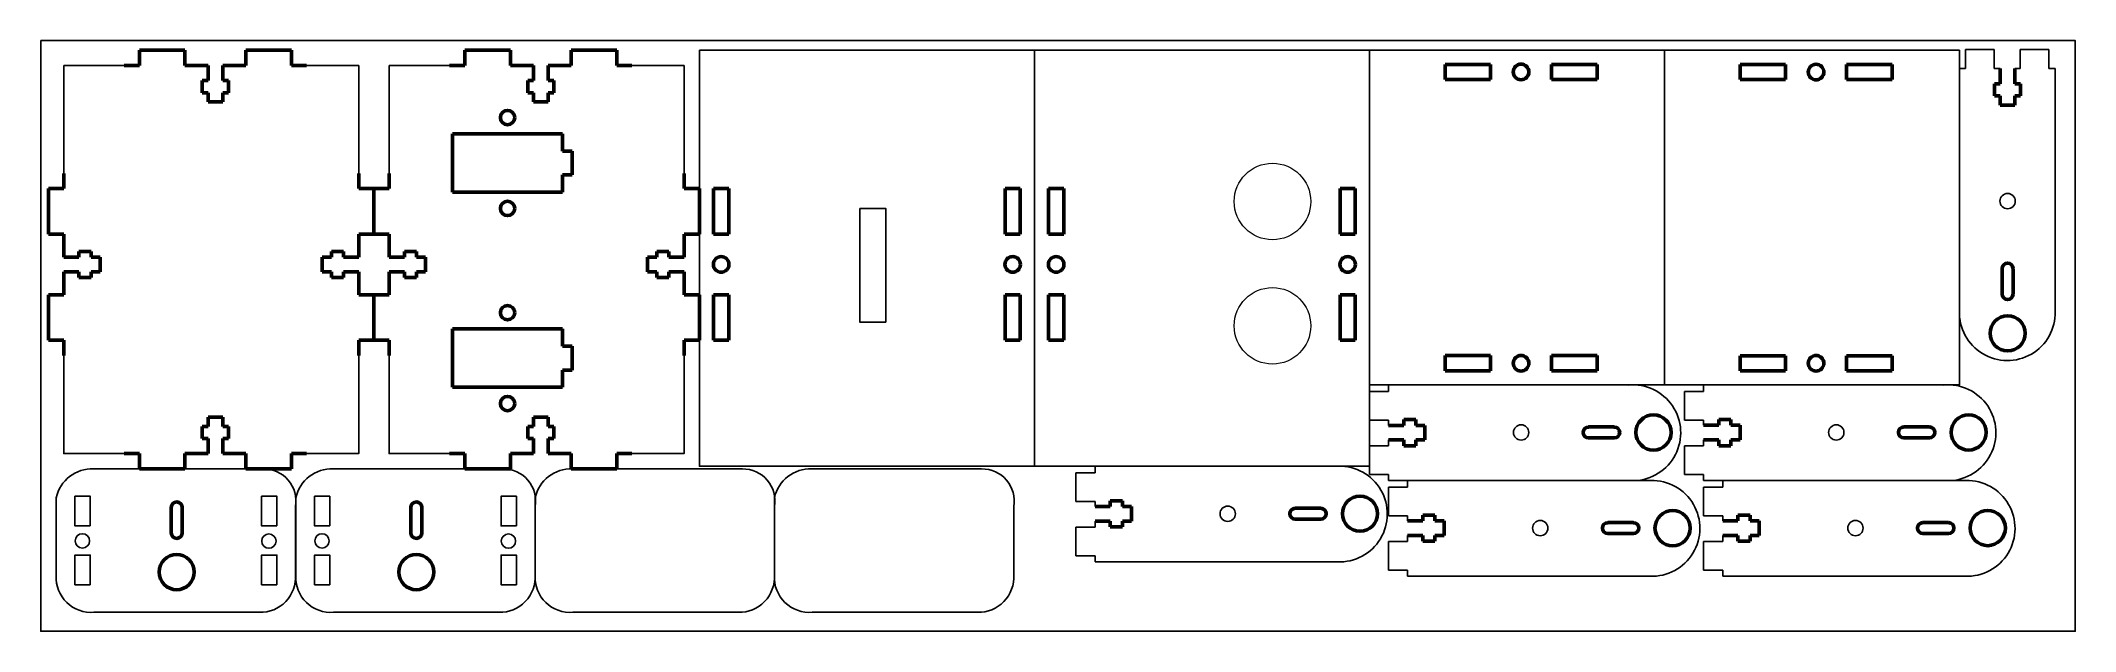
# Model space of a CAD drawing. Header units: millimetres. Extents: x 2630 to 3055, y 1680 to 1803.
import ezdxf

# ---------------------------------------------------------------- set-up
doc = ezdxf.new("R2010")
doc.units = ezdxf.units.MM
doc.layers.add('Visible (ANSI)', color=7, linetype='Continuous', lineweight=50)

msp = doc.modelspace()

# ---------------------------------------------------------------- linework, layer by layer
for p, q in [((3031.71, 1797.54), (3031.71, 1801.54)), ((3031.71, 1801.54), (3037.71, 1801.54)), ((3037.71, 1801.54), (3037.71, 1797.54)), ((3043.1, 1797.54), (3043.1, 1801.54)), ((3043.1, 1801.54), (3049.1, 1801.54)), ((3049.1, 1801.54), (3049.1, 1797.54)), ((3030.43, 1797.54), (3030.43, 1746.23)), ((3031.71, 1797.54), (3030.43, 1797.54)), ((3037.71, 1797.54), (3038.95, 1797.54)), ((3043.1, 1797.54), (3042, 1797.54)), ((3049.1, 1797.54), (3050.43, 1797.54)), ((3050.43, 1747.41), (3050.43, 1797.54)), ((2961.28, 1731.37), (2911.15, 1731.37)), ((2911.15, 1730.03), (2911.15, 1731.37)), ((3027.13, 1731.37), (2977, 1731.37)), ((2977, 1730.03), (2977, 1731.37)), ((2907.15, 1724.03), (2907.15, 1730.03)), ((2907.15, 1730.03), (2911.15, 1730.03)), ((2973, 1724.03), (2973, 1730.03)), ((2973, 1730.03), (2977, 1730.03)), ((2911.15, 1724.03), (2907.15, 1724.03)), ((2911.15, 1724.03), (2911.15, 1722.93)), ((2977, 1724.03), (2973, 1724.03)), ((2977, 1724.03), (2977, 1722.94)), ((2907.15, 1712.65), (2907.15, 1718.65)), ((2907.15, 1718.65), (2911.15, 1718.65)), ((2911.15, 1718.65), (2911.15, 1719.89)), ((2973, 1712.65), (2973, 1718.65)), ((2973, 1718.65), (2977, 1718.65)), ((2977, 1718.65), (2977, 1719.89)), ((2676.07, 1713.83), (2639.97, 1713.83)), ((2726.14, 1713.83), (2690.04, 1713.83)), ((2776.14, 1713.83), (2740.04, 1713.83)), ((2826.14, 1713.83), (2790.04, 1713.83)), ((2899.97, 1714.37), (2849.84, 1714.37)), ((2849.84, 1713.03), (2849.84, 1714.37)), ((2845.84, 1707.03), (2845.84, 1713.03)), ((2845.84, 1713.03), (2849.84, 1713.03)), ((2911.15, 1712.65), (2907.15, 1712.65)), ((2911.15, 1712.65), (2911.15, 1711.37)), ((2911.15, 1711.37), (2962.45, 1711.37)), ((2911.15, 1704.03), (2911.15, 1710.03)), ((2911.15, 1710.03), (2915.15, 1710.03)), ((2965.28, 1711.37), (2915.15, 1711.37)), ((2915.15, 1710.03), (2915.15, 1711.37)), ((2977, 1712.65), (2973, 1712.65)), ((2977, 1712.65), (2977, 1711.37)), ((2977, 1711.37), (3028.3, 1711.37)), ((2977, 1704.03), (2977, 1710.03)), ((2977, 1710.03), (2981, 1710.03)), ((3031.13, 1711.37), (2981, 1711.37)), ((2981, 1710.03), (2981, 1711.37)), ((2632.77, 1707.78), (2632.77, 1691.51)), ((2682.77, 1691.65), (2682.77, 1705.96)), ((2682.84, 1707.78), (2682.84, 1691.51)), ((2732.84, 1707.78), (2732.84, 1691.51)), ((2732.84, 1691.65), (2732.84, 1705.96)), ((2782.84, 1707.78), (2782.84, 1691.51)), ((2782.84, 1691.65), (2782.84, 1705.96)), ((2832.84, 1691.65), (2832.84, 1705.96)), ((2849.84, 1707.03), (2845.84, 1707.03)), ((2849.84, 1707.03), (2849.84, 1705.94)), ((2845.84, 1695.65), (2845.84, 1701.65)), ((2845.84, 1701.65), (2849.84, 1701.65)), ((2849.84, 1701.65), (2849.84, 1702.89)), ((2915.15, 1704.03), (2911.15, 1704.03)), ((2915.15, 1704.03), (2915.15, 1702.93)), ((2981, 1704.03), (2977, 1704.03)), ((2981, 1704.03), (2981, 1702.94)), ((2911.15, 1692.65), (2911.15, 1698.65)), ((2911.15, 1698.65), (2915.15, 1698.65)), ((2915.15, 1698.65), (2915.15, 1699.89)), ((2977, 1692.65), (2977, 1698.65)), ((2977, 1698.65), (2981, 1698.65)), ((2981, 1698.65), (2981, 1699.89)), ((2849.84, 1695.65), (2845.84, 1695.65)), ((2849.84, 1695.65), (2849.84, 1694.37)), ((2849.84, 1694.37), (2901.14, 1694.37)), ((2915.15, 1692.65), (2911.15, 1692.65)), ((2915.15, 1692.65), (2915.15, 1691.37)), ((2981, 1692.65), (2977, 1692.65)), ((2981, 1692.65), (2981, 1691.37)), ((2915.15, 1691.37), (2966.45, 1691.37)), ((2981, 1691.37), (3032.3, 1691.37)), ((2640.66, 1683.83), (2675.23, 1683.83)), ((2690.72, 1683.83), (2725.3, 1683.83)), ((2740.72, 1683.83), (2775.3, 1683.83)), ((2790.72, 1683.83), (2825.3, 1683.83))]:
    msp.add_line(p, q)
at = {"color": 1}
msp.add_lwpolyline([(2629.53, 1803.38), (3054.65, 1803.38), (3054.65, 1679.86), (2629.53, 1679.86)], close=True, dxfattribs=at)
for points in [[(2767.15, 1801.37), (2837.15, 1801.37), (2837.15, 1714.37), (2767.15, 1714.37)], [(2837.15, 1801.37), (2907.15, 1801.37), (2907.15, 1714.37), (2837.15, 1714.37)], [(2968.79, 1731.37), (2968.79, 1801.37), (2907.15, 1801.37), (2907.15, 1731.37)], [(3030.43, 1801.37), (3030.43, 1731.37), (2968.79, 1731.37), (2968.79, 1801.37)], [(2800.68, 1768.31), (2806.1, 1768.31), (2806.1, 1744.51), (2800.68, 1744.51)], [(2639.87, 1701.89), (2639.87, 1708.09), (2636.67, 1708.09), (2636.67, 1701.89)], [(2678.87, 1701.9), (2678.87, 1708.1), (2675.67, 1708.1), (2675.67, 1701.9)], [(2689.94, 1701.89), (2689.94, 1708.09), (2686.74, 1708.09), (2686.74, 1701.89)], [(2728.94, 1701.9), (2728.94, 1708.1), (2725.74, 1708.1), (2725.74, 1701.9)], [(2639.87, 1689.6), (2639.87, 1695.8), (2636.67, 1695.8), (2636.67, 1689.6)], [(2678.87, 1689.61), (2678.87, 1695.81), (2675.67, 1695.81), (2675.67, 1689.61)], [(2689.94, 1689.6), (2689.94, 1695.8), (2686.74, 1695.8), (2686.74, 1689.6)], [(2728.94, 1689.61), (2728.94, 1695.81), (2725.74, 1695.81), (2725.74, 1689.61)]]:
    msp.add_lwpolyline(points, close=True)
for points in [[(2634.34, 1798.19), (2650.16, 1798.19)], [(2634.34, 1772.46), (2634.34, 1798.19)], [(2681.91, 1798.19), (2695.98, 1798.19)], [(2695.98, 1798.19), (2695.98, 1772.46)], [(2702.33, 1798.19), (2718.15, 1798.19)], [(2702.33, 1772.46), (2702.33, 1798.19)], [(2749.9, 1798.19), (2763.97, 1798.19)], [(2763.97, 1798.19), (2763.97, 1772.46)], [(2650.16, 1717.01), (2634.34, 1717.01), (2634.34, 1740.71)], [(2695.98, 1740.71), (2695.98, 1717.01), (2681.91, 1717.01)], [(2718.15, 1717.01), (2702.33, 1717.01), (2702.33, 1740.71)], [(2763.97, 1740.71), (2763.97, 1717.01), (2749.9, 1717.01)]]:
    msp.add_lwpolyline(points)
at = {"color": 7, "linetype": 'Continuous', "lineweight": 15}
for centre in [(2886.9, 1769.74), (2886.9, 1743.74)]:
    msp.add_circle(centre, 8, dxfattribs=at)
for centre, radius in [((3040.51, 1769.83), 1.6), ((2938.86, 1721.44), 1.6), ((3004.71, 1721.45), 1.6), ((2877.55, 1704.45), 1.6), ((2942.86, 1701.44), 1.6), ((3008.71, 1701.45), 1.6), ((2638.24, 1698.77), 1.5), ((2677.2, 1698.73), 1.5), ((2688.31, 1698.77), 1.5), ((2727.27, 1698.73), 1.5)]:
    msp.add_circle(centre, radius)
for centre, radius, start, end in [((3040.45, 1746.5), 10.02, 181.5316, 5.1889), ((2962.19, 1721.39), 10.02, 271.5316, 95.1889), ((3028.04, 1721.39), 10.02, 271.5316, 95.1889), ((2640.28, 1706.16), 7.68, 87.7118, 167.7969), ((2676.16, 1707.12), 6.71, 350.0099, 90.7789), ((2690.35, 1706.16), 7.68, 87.7118, 167.7969), ((2726.23, 1707.12), 6.71, 350.0099, 90.7789), ((2740.35, 1706.16), 7.68, 87.7118, 167.7969), ((2776.23, 1707.12), 6.71, 350.0099, 90.7789), ((2790.35, 1706.16), 7.68, 87.7118, 167.7969), ((2826.23, 1707.12), 6.71, 350.0099, 90.7789), ((2900.88, 1704.39), 10.02, 271.5316, 95.1889), ((2966.19, 1701.39), 10.02, 271.5316, 95.1889), ((3032.04, 1701.39), 10.02, 271.5316, 95.1889), ((2640.09, 1691.14), 7.33, 177.1208, 274.3987), ((2675.4, 1691.22), 7.39, 268.7171, 3.3578), ((2690.16, 1691.14), 7.33, 177.1208, 274.3987), ((2725.47, 1691.22), 7.39, 268.7171, 3.3578), ((2740.16, 1691.14), 7.33, 177.1208, 274.3987), ((2775.47, 1691.22), 7.39, 268.7171, 3.3578), ((2790.16, 1691.14), 7.33, 177.1208, 274.3987), ((2825.47, 1691.22), 7.39, 268.7171, 3.3578)]:
    msp.add_arc(centre, radius, start, end)
at = {"layer": 'Visible (ANSI)'}
for p, q in [((2650.16, 1801.37), (2659.68, 1801.37)), ((2650.16, 1798.19), (2650.16, 1801.37)), ((2659.68, 1801.37), (2659.68, 1798.19)), ((2672.38, 1801.37), (2681.91, 1801.37)), ((2672.38, 1798.19), (2672.38, 1801.37)), ((2681.91, 1801.37), (2681.91, 1798.19)), ((2718.15, 1801.37), (2727.67, 1801.37)), ((2718.15, 1798.19), (2718.15, 1801.37)), ((2727.67, 1801.37), (2727.67, 1798.19)), ((2740.37, 1801.37), (2749.9, 1801.37)), ((2740.37, 1798.19), (2740.37, 1801.37)), ((2749.9, 1801.37), (2749.9, 1798.19)), ((2932.49, 1798.42), (2922.97, 1798.42)), ((2922.97, 1798.42), (2922.97, 1795.24)), ((2932.49, 1795.24), (2932.49, 1798.42)), ((2954.72, 1798.42), (2945.19, 1798.42)), ((2945.19, 1798.42), (2945.19, 1795.24)), ((2954.72, 1795.24), (2954.72, 1798.42)), ((2984.61, 1795.22), (2984.61, 1798.4)), ((2984.61, 1798.4), (2994.13, 1798.4)), ((2994.13, 1798.4), (2994.13, 1795.22)), ((3006.83, 1795.22), (3006.83, 1798.4)), ((3006.83, 1798.4), (3016.36, 1798.4)), ((3016.36, 1798.4), (3016.36, 1795.22)), ((2646.98, 1798.19), (2650.16, 1798.19)), ((2659.68, 1798.19), (2664.51, 1798.19)), ((2663.3, 1795.02), (2663.3, 1792.48)), ((2664.51, 1795.02), (2663.3, 1795.02)), ((2664.51, 1798.19), (2664.51, 1795.02)), ((2667.56, 1795.02), (2667.56, 1798.19)), ((2667.56, 1798.19), (2672.38, 1798.19)), ((2668.76, 1795.02), (2667.56, 1795.02)), ((2668.76, 1792.48), (2668.76, 1795.02)), ((2681.91, 1798.19), (2685.08, 1798.19)), ((2714.97, 1798.19), (2718.15, 1798.19)), ((2727.67, 1798.19), (2732.5, 1798.19)), ((2731.29, 1795.02), (2731.29, 1792.48)), ((2732.5, 1795.02), (2731.29, 1795.02)), ((2732.5, 1798.19), (2732.5, 1795.02)), ((2735.55, 1795.02), (2735.55, 1798.19)), ((2735.55, 1798.19), (2740.37, 1798.19)), ((2736.76, 1795.02), (2735.55, 1795.02)), ((2736.76, 1792.48), (2736.76, 1795.02)), ((2749.9, 1798.19), (2753.07, 1798.19)), ((2922.97, 1795.24), (2932.49, 1795.24)), ((2945.19, 1795.24), (2954.72, 1795.24)), ((2994.13, 1795.22), (2984.61, 1795.22)), ((3016.36, 1795.22), (3006.83, 1795.22)), ((3037.75, 1794.36), (3038.95, 1794.36)), ((3037.75, 1791.82), (3037.75, 1794.36)), ((3038.95, 1794.36), (3038.95, 1797.54)), ((3042, 1797.54), (3042, 1794.36)), ((3042, 1794.36), (3043.21, 1794.36)), ((3043.21, 1794.36), (3043.21, 1791.82)), ((2663.3, 1792.48), (2664.51, 1792.48)), ((2664.51, 1792.48), (2664.51, 1790.57)), ((2664.51, 1790.57), (2667.56, 1790.57)), ((2667.56, 1792.48), (2668.76, 1792.48)), ((2667.56, 1790.57), (2667.56, 1792.48)), ((2731.29, 1792.48), (2732.5, 1792.48)), ((2732.5, 1792.48), (2732.5, 1790.57)), ((2732.5, 1790.57), (2735.55, 1790.57)), ((2735.55, 1792.48), (2736.76, 1792.48)), ((2735.55, 1790.57), (2735.55, 1792.48)), ((3038.95, 1791.82), (3037.75, 1791.82)), ((3038.95, 1789.92), (3038.95, 1791.82)), ((3042, 1789.92), (3038.95, 1789.92)), ((3042, 1791.82), (3042, 1789.92)), ((3043.21, 1791.82), (3042, 1791.82)), ((2715.57, 1771.69), (2715.57, 1783.89)), ((2715.57, 1783.89), (2738.57, 1783.89)), ((2738.57, 1783.89), (2738.57, 1780.29)), ((2738.57, 1780.29), (2740.57, 1780.29)), ((2740.57, 1780.29), (2740.57, 1775.29)), ((2634.34, 1772.46), (2634.34, 1775.63)), ((2695.98, 1772.46), (2695.98, 1775.63)), ((2702.33, 1772.46), (2702.33, 1775.63)), ((2740.57, 1775.29), (2738.57, 1775.29)), ((2738.57, 1775.29), (2738.57, 1771.69)), ((2763.97, 1772.46), (2763.97, 1775.63)), ((2631.16, 1762.93), (2631.16, 1772.46)), ((2631.16, 1772.46), (2634.34, 1772.46)), ((2699.16, 1772.46), (2695.98, 1772.46)), ((2699.16, 1762.93), (2699.16, 1772.46)), ((2699.16, 1772.46), (2702.33, 1772.46)), ((2699.16, 1762.93), (2699.16, 1772.46)), ((2738.57, 1771.69), (2715.57, 1771.69)), ((2767.15, 1772.46), (2763.97, 1772.46)), ((2767.15, 1762.93), (2767.15, 1772.46)), ((2770.12, 1772.46), (2773.29, 1772.46)), ((2770.12, 1762.93), (2770.12, 1772.46)), ((2773.29, 1772.46), (2773.29, 1762.93)), ((2831.03, 1772.46), (2834.21, 1772.46)), ((2831.03, 1762.93), (2831.03, 1772.46)), ((2834.21, 1772.46), (2834.21, 1762.93)), ((2840.12, 1772.46), (2843.29, 1772.46)), ((2840.12, 1762.93), (2840.12, 1772.46)), ((2843.29, 1772.46), (2843.29, 1762.93)), ((2901.03, 1772.46), (2904.21, 1772.46)), ((2901.03, 1762.93), (2901.03, 1772.46)), ((2904.21, 1772.46), (2904.21, 1762.93)), ((2634.34, 1762.93), (2631.16, 1762.93)), ((2634.34, 1758.11), (2634.34, 1762.93)), ((2695.98, 1758.11), (2695.98, 1762.93)), ((2695.98, 1762.93), (2699.16, 1762.93)), ((2702.33, 1762.93), (2699.16, 1762.93)), ((2702.33, 1758.11), (2702.33, 1762.93)), ((2763.97, 1758.11), (2763.97, 1762.93)), ((2763.97, 1762.93), (2767.15, 1762.93)), ((2773.29, 1762.93), (2770.12, 1762.93)), ((2834.21, 1762.93), (2831.03, 1762.93)), ((2843.29, 1762.93), (2840.12, 1762.93)), ((2904.21, 1762.93), (2901.03, 1762.93)), ((2637.51, 1758.11), (2634.34, 1758.11)), ((2637.51, 1759.31), (2637.51, 1758.11)), ((2640.05, 1759.31), (2637.51, 1759.31)), ((2640.05, 1758.11), (2640.05, 1759.31)), ((2641.96, 1758.11), (2640.05, 1758.11)), ((2641.96, 1755.06), (2641.96, 1758.11)), ((2688.36, 1755.06), (2688.36, 1758.11)), ((2688.36, 1758.11), (2690.27, 1758.11)), ((2690.27, 1759.31), (2692.81, 1759.31)), ((2690.27, 1758.11), (2690.27, 1759.31)), ((2692.81, 1759.31), (2692.81, 1758.11)), ((2692.81, 1758.11), (2695.98, 1758.11)), ((2705.51, 1758.11), (2702.33, 1758.11)), ((2705.51, 1759.31), (2705.51, 1758.11)), ((2708.05, 1759.31), (2705.51, 1759.31)), ((2708.05, 1758.11), (2708.05, 1759.31)), ((2709.95, 1758.11), (2708.05, 1758.11)), ((2709.95, 1755.06), (2709.95, 1758.11)), ((2756.35, 1755.06), (2756.35, 1758.11)), ((2756.35, 1758.11), (2758.26, 1758.11)), ((2758.26, 1759.31), (2760.8, 1759.31)), ((2758.26, 1758.11), (2758.26, 1759.31)), ((2760.8, 1759.31), (2760.8, 1758.11)), ((2760.8, 1758.11), (2763.97, 1758.11)), ((2634.34, 1755.06), (2637.51, 1755.06)), ((2634.34, 1750.23), (2634.34, 1755.06)), ((2637.51, 1755.06), (2637.51, 1753.85)), ((2637.51, 1753.85), (2640.05, 1753.85)), ((2640.05, 1755.06), (2641.96, 1755.06)), ((2640.05, 1753.85), (2640.05, 1755.06)), ((2690.27, 1755.06), (2688.36, 1755.06)), ((2690.27, 1753.85), (2690.27, 1755.06)), ((2692.81, 1753.85), (2690.27, 1753.85)), ((2692.81, 1755.06), (2692.81, 1753.85)), ((2695.98, 1755.06), (2692.81, 1755.06)), ((2695.98, 1750.23), (2695.98, 1755.06)), ((2702.33, 1755.06), (2705.51, 1755.06)), ((2702.33, 1750.23), (2702.33, 1755.06)), ((2705.51, 1755.06), (2705.51, 1753.85)), ((2705.51, 1753.85), (2708.05, 1753.85)), ((2708.05, 1755.06), (2709.95, 1755.06)), ((2708.05, 1753.85), (2708.05, 1755.06)), ((2758.26, 1755.06), (2756.35, 1755.06)), ((2758.26, 1753.85), (2758.26, 1755.06)), ((2760.8, 1753.85), (2758.26, 1753.85)), ((2760.8, 1755.06), (2760.8, 1753.85)), ((2763.97, 1755.06), (2760.8, 1755.06)), ((2763.97, 1750.23), (2763.97, 1755.06)), ((3039.37, 1750.38), (3039.37, 1755.72)), ((3041.65, 1755.72), (3041.65, 1750.38)), ((2631.16, 1740.71), (2631.16, 1750.23)), ((2631.16, 1750.23), (2634.34, 1750.23)), ((2699.16, 1750.23), (2695.98, 1750.23)), ((2699.16, 1740.71), (2699.16, 1750.23)), ((2699.16, 1750.23), (2702.33, 1750.23)), ((2699.16, 1740.71), (2699.16, 1750.23)), ((2767.15, 1750.23), (2763.97, 1750.23)), ((2767.15, 1740.71), (2767.15, 1750.23)), ((2770.12, 1750.23), (2773.29, 1750.23)), ((2770.12, 1740.71), (2770.12, 1750.23)), ((2773.29, 1750.23), (2773.29, 1740.71)), ((2831.03, 1750.23), (2834.21, 1750.23)), ((2831.03, 1740.71), (2831.03, 1750.23)), ((2834.21, 1750.23), (2834.21, 1740.71)), ((2840.12, 1750.23), (2843.29, 1750.23)), ((2840.12, 1740.71), (2840.12, 1750.23)), ((2843.29, 1750.23), (2843.29, 1740.71)), ((2901.03, 1750.23), (2904.21, 1750.23)), ((2901.03, 1740.71), (2901.03, 1750.23)), ((2904.21, 1750.23), (2904.21, 1740.71)), ((2715.57, 1730.89), (2715.57, 1743.09)), ((2715.57, 1743.09), (2738.57, 1743.09)), ((2738.57, 1743.09), (2738.57, 1739.49)), ((2634.34, 1740.71), (2631.16, 1740.71)), ((2634.34, 1737.53), (2634.34, 1740.71)), ((2695.98, 1737.53), (2695.98, 1740.71)), ((2695.98, 1740.71), (2699.16, 1740.71)), ((2702.33, 1740.71), (2699.16, 1740.71)), ((2702.33, 1737.53), (2702.33, 1740.71)), ((2738.57, 1739.49), (2740.57, 1739.49)), ((2740.57, 1739.49), (2740.57, 1734.49)), ((2763.97, 1737.53), (2763.97, 1740.71)), ((2763.97, 1740.71), (2767.15, 1740.71)), ((2773.29, 1740.71), (2770.12, 1740.71)), ((2834.21, 1740.71), (2831.03, 1740.71)), ((2843.29, 1740.71), (2840.12, 1740.71)), ((2904.21, 1740.71), (2901.03, 1740.71)), ((2932.49, 1737.51), (2922.97, 1737.51)), ((2922.97, 1737.51), (2922.97, 1734.34)), ((2932.49, 1734.34), (2932.49, 1737.51)), ((2954.72, 1737.51), (2945.19, 1737.51)), ((2945.19, 1737.51), (2945.19, 1734.34)), ((2954.72, 1734.34), (2954.72, 1737.51)), ((2994.13, 1737.49), (2984.61, 1737.49)), ((2984.61, 1737.49), (2984.61, 1734.32)), ((2994.13, 1734.32), (2994.13, 1737.49)), ((3016.36, 1737.49), (3006.83, 1737.49)), ((3006.83, 1737.49), (3006.83, 1734.32)), ((3016.36, 1734.32), (3016.36, 1737.49)), ((2738.57, 1730.89), (2715.57, 1730.89)), ((2740.57, 1734.49), (2738.57, 1734.49)), ((2738.57, 1734.49), (2738.57, 1730.89)), ((2922.97, 1734.34), (2932.49, 1734.34)), ((2945.19, 1734.34), (2954.72, 1734.34)), ((2984.61, 1734.32), (2994.13, 1734.32)), ((3006.83, 1734.32), (3016.36, 1734.32)), ((2663.3, 1722.72), (2663.3, 1720.18)), ((2664.51, 1722.72), (2663.3, 1722.72)), ((2667.56, 1724.63), (2664.51, 1724.63)), ((2664.51, 1724.63), (2664.51, 1722.72)), ((2667.56, 1722.72), (2667.56, 1724.63)), ((2668.76, 1722.72), (2667.56, 1722.72)), ((2668.76, 1720.18), (2668.76, 1722.72)), ((2731.29, 1722.72), (2731.29, 1720.18)), ((2732.5, 1722.72), (2731.29, 1722.72)), ((2735.55, 1724.63), (2732.5, 1724.63)), ((2732.5, 1724.63), (2732.5, 1722.72)), ((2735.55, 1722.72), (2735.55, 1724.63)), ((2736.76, 1722.72), (2735.55, 1722.72)), ((2736.76, 1720.18), (2736.76, 1722.72)), ((2911.15, 1722.93), (2914.32, 1722.93)), ((2914.32, 1724.14), (2916.86, 1724.14)), ((2914.32, 1722.93), (2914.32, 1724.14)), ((2916.86, 1724.14), (2916.86, 1722.93)), ((2916.86, 1722.93), (2918.77, 1722.93)), ((2918.77, 1722.93), (2918.77, 1719.89)), ((2952.97, 1722.59), (2958.31, 1722.59)), ((2977, 1722.94), (2980.17, 1722.94)), ((2980.17, 1724.14), (2982.71, 1724.14)), ((2980.17, 1722.94), (2980.17, 1724.14)), ((2982.71, 1724.14), (2982.71, 1722.94)), ((2982.71, 1722.94), (2984.62, 1722.94)), ((2984.62, 1722.94), (2984.62, 1719.89)), ((3018.82, 1722.59), (3024.16, 1722.59)), ((2663.3, 1720.18), (2664.51, 1720.18)), ((2664.51, 1720.18), (2664.51, 1717.01)), ((2667.56, 1720.18), (2668.76, 1720.18)), ((2667.56, 1717.01), (2667.56, 1720.18)), ((2731.29, 1720.18), (2732.5, 1720.18)), ((2732.5, 1720.18), (2732.5, 1717.01)), ((2735.55, 1720.18), (2736.76, 1720.18)), ((2735.55, 1717.01), (2735.55, 1720.18)), ((2914.32, 1719.89), (2911.15, 1719.89)), ((2914.32, 1718.68), (2914.32, 1719.89)), ((2916.86, 1718.68), (2914.32, 1718.68)), ((2916.86, 1719.89), (2916.86, 1718.68)), ((2918.77, 1719.89), (2916.86, 1719.89)), ((2958.31, 1720.3), (2952.97, 1720.3)), ((2980.17, 1719.89), (2977, 1719.89)), ((2980.17, 1718.68), (2980.17, 1719.89)), ((2982.71, 1718.68), (2980.17, 1718.68)), ((2982.71, 1719.89), (2982.71, 1718.68)), ((2984.62, 1719.89), (2982.71, 1719.89)), ((3024.16, 1720.3), (3018.82, 1720.3)), ((2650.16, 1717.01), (2646.98, 1717.01)), ((2650.16, 1713.83), (2650.16, 1717.01)), ((2659.68, 1713.83), (2650.16, 1713.83)), ((2664.51, 1717.01), (2659.68, 1717.01)), ((2659.68, 1717.01), (2659.68, 1713.83)), ((2672.38, 1717.01), (2667.56, 1717.01)), ((2672.38, 1713.83), (2672.38, 1717.01)), ((2681.91, 1713.83), (2672.38, 1713.83)), ((2685.08, 1717.01), (2681.91, 1717.01)), ((2681.91, 1717.01), (2681.91, 1713.83)), ((2718.15, 1717.01), (2714.97, 1717.01)), ((2718.15, 1713.83), (2718.15, 1717.01)), ((2727.67, 1713.83), (2718.15, 1713.83)), ((2732.5, 1717.01), (2727.67, 1717.01)), ((2727.67, 1717.01), (2727.67, 1713.83)), ((2740.37, 1717.01), (2735.55, 1717.01)), ((2740.37, 1713.83), (2740.37, 1717.01)), ((2749.9, 1713.83), (2740.37, 1713.83)), ((2753.07, 1717.01), (2749.9, 1717.01)), ((2749.9, 1717.01), (2749.9, 1713.83)), ((2656.81, 1700.44), (2656.81, 1705.78)), ((2659.09, 1705.78), (2659.09, 1700.44)), ((2706.88, 1700.44), (2706.88, 1705.78)), ((2709.16, 1705.78), (2709.16, 1700.44)), ((2849.84, 1705.94), (2853.01, 1705.94)), ((2853.01, 1707.14), (2855.55, 1707.14)), ((2853.01, 1705.94), (2853.01, 1707.14)), ((2855.55, 1707.14), (2855.55, 1705.94)), ((2855.55, 1705.94), (2857.46, 1705.94)), ((2857.46, 1705.94), (2857.46, 1702.89)), ((2891.66, 1705.59), (2897, 1705.59)), ((2853.01, 1702.89), (2849.84, 1702.89)), ((2853.01, 1701.68), (2853.01, 1702.89)), ((2855.55, 1701.68), (2853.01, 1701.68)), ((2855.55, 1702.89), (2855.55, 1701.68)), ((2857.46, 1702.89), (2855.55, 1702.89)), ((2897, 1703.3), (2891.66, 1703.3)), ((2915.15, 1702.93), (2918.32, 1702.93)), ((2918.32, 1704.14), (2920.86, 1704.14)), ((2918.32, 1702.93), (2918.32, 1704.14)), ((2920.86, 1704.14), (2920.86, 1702.93)), ((2920.86, 1702.93), (2922.77, 1702.93)), ((2922.77, 1702.93), (2922.77, 1699.89)), ((2956.97, 1702.59), (2962.31, 1702.59)), ((2981, 1702.94), (2984.17, 1702.94)), ((2984.17, 1704.14), (2986.71, 1704.14)), ((2984.17, 1702.94), (2984.17, 1704.14)), ((2986.71, 1704.14), (2986.71, 1702.94)), ((2986.71, 1702.94), (2988.62, 1702.94)), ((2988.62, 1702.94), (2988.62, 1699.89)), ((3022.82, 1702.59), (3028.16, 1702.59)), ((2918.32, 1699.89), (2915.15, 1699.89)), ((2918.32, 1698.68), (2918.32, 1699.89)), ((2920.86, 1698.68), (2918.32, 1698.68)), ((2920.86, 1699.89), (2920.86, 1698.68)), ((2922.77, 1699.89), (2920.86, 1699.89)), ((2962.31, 1700.3), (2956.97, 1700.3)), ((2984.17, 1699.89), (2981, 1699.89)), ((2984.17, 1698.68), (2984.17, 1699.89)), ((2986.71, 1698.68), (2984.17, 1698.68)), ((2986.71, 1699.89), (2986.71, 1698.68)), ((2988.62, 1699.89), (2986.71, 1699.89)), ((3028.16, 1700.3), (3022.82, 1700.3))]:
    msp.add_line(p, q, dxfattribs=at)
for centre, radius in [((2938.84, 1796.83), 1.63), ((3000.48, 1796.81), 1.63), ((2727.07, 1787.29), 1.5), ((2727.07, 1768.29), 1.5), ((2771.71, 1756.58), 1.63), ((2832.62, 1756.58), 1.63), ((2841.71, 1756.58), 1.63), ((2902.62, 1756.58), 1.63), ((2727.07, 1746.49), 1.5), ((3040.51, 1742.18), 3.68), ((2938.84, 1735.92), 1.63), ((3000.48, 1735.91), 1.63), ((2727.07, 1727.49), 1.5), ((2966.51, 1721.44), 3.68), ((3032.36, 1721.45), 3.68), ((2905.2, 1704.45), 3.68), ((2970.51, 1701.44), 3.68), ((3036.36, 1701.45), 3.68), ((2657.95, 1692.24), 3.68), ((2708.02, 1692.24), 3.68)]:
    msp.add_circle(centre, radius, dxfattribs=at)
for centre, start, end in [((3040.51, 1755.72), 0, 180), ((3040.51, 1750.38), 180, 0), ((2952.97, 1721.44), 90, 270), ((2958.31, 1721.44), 270, 90), ((3018.82, 1721.45), 90, 270), ((3024.16, 1721.45), 270, 90), ((2657.95, 1705.78), 0, 180), ((2708.02, 1705.78), 0, 180), ((2891.66, 1704.45), 90, 270), ((2897, 1704.45), 270, 90), ((2956.97, 1701.44), 90, 270), ((2962.31, 1701.44), 270, 90), ((3022.82, 1701.45), 90, 270), ((3028.16, 1701.45), 270, 90), ((2657.95, 1700.44), 180, 0), ((2708.02, 1700.44), 180, 0)]:
    msp.add_arc(centre, 1.14, start, end, dxfattribs=at)

doc.saveas('drawing.dxf')
